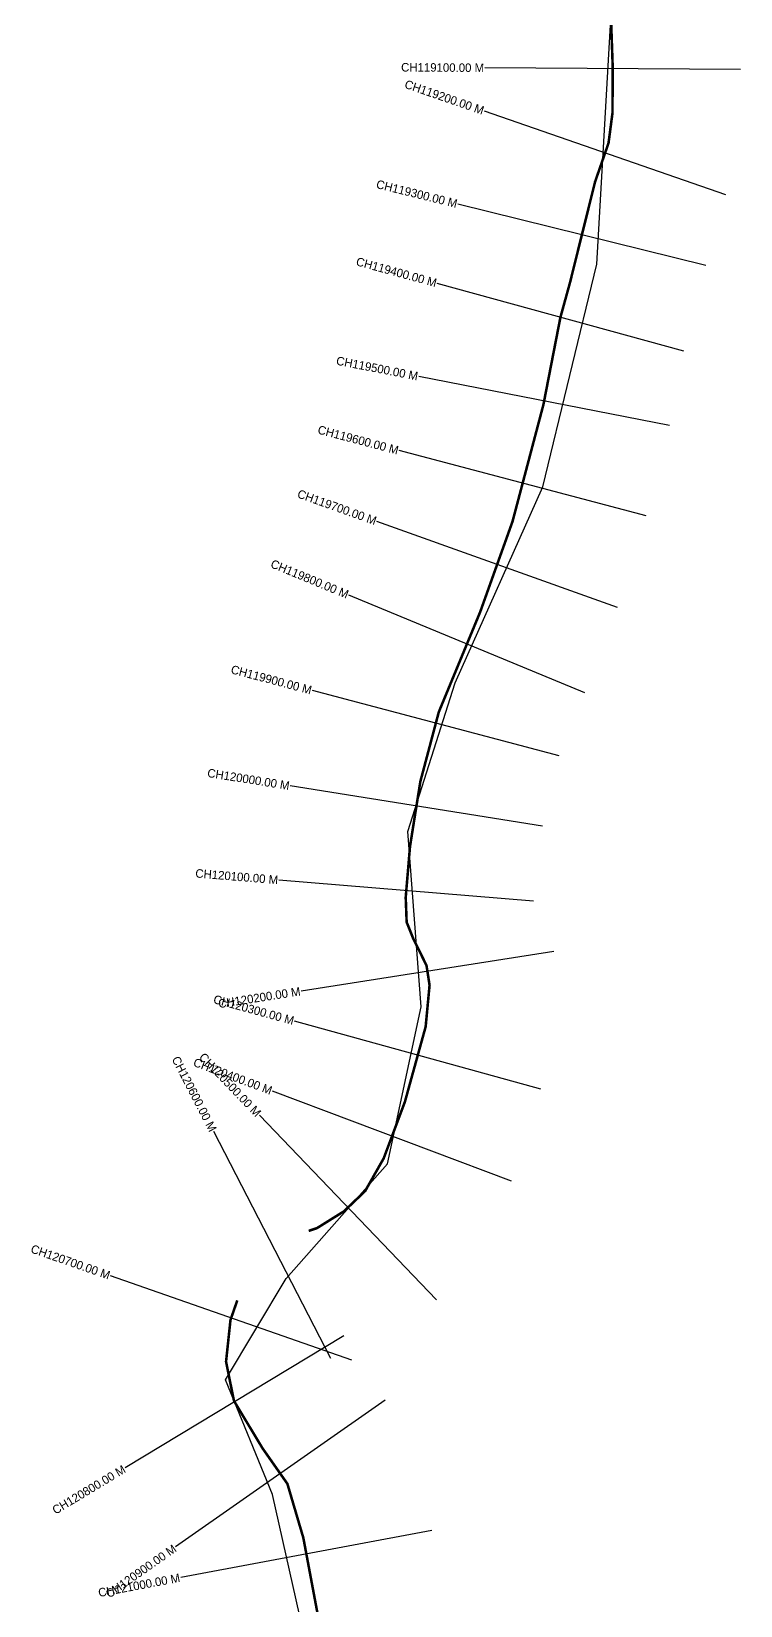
# Model space of a CAD drawing. Header units: metres. Extents: x 265974 to 280437, y 2124392 to 2131942.
# Drawn here: x 266281 to 267114, y 2128259 to 2130107 of the extents above; entities that cross this region are included whole.
import ezdxf
from ezdxf.enums import TextEntityAlignment as Align

# ---------------------------------------------------------------- set-up
doc = ezdxf.new("R2010")
doc.units = ezdxf.units.M
for name, color, linetype in [('ARTIFICIALLY PROTECTED', 4, 'Continuous'), ('CS', 134, 'Continuous'), ('CSMark', 6, 'Continuous'), ('VILLAGE BOUNDRY', 3, 'Continuous')]:
    doc.layers.add(name, color=color, linetype=linetype)

msp = doc.modelspace()

# ---------------------------------------------------------------- linework, layer by layer
at = {"layer": 'ARTIFICIALLY PROTECTED', "flags": 128}
for points in [[(266958.1, 2130227.3, 3, 3, 0), (266963.7, 2130065, 3, 3, 0), (266963.4, 2130011.3, 3, 3, 0), (266958.8, 2129976.2, 3, 3, 0), (266943, 2129930.7, 3, 3, 0), (266913.6, 2129812.5, 3, 3, 0), (266902.3, 2129771.5, 3, 3, 0), (266882.3, 2129668.8, 3, 3, 0), (266846.1, 2129531.9, 3, 3, 0), (266808, 2129425.3, 3, 3, 0), (266759.6, 2129308.3, 3, 3, 0), (266737.9, 2129226.6, 3, 3, 0), (266728.7, 2129168.9, 3, 3, 0), (266725.7, 2129149.8, 3, 3, 0), (266720.7, 2129090.4, 3, 3, 0), (266721.8, 2129061.4, 3, 3, 0), (266729.5, 2129042.2, 3, 3, 0), (266745.1, 2129010.6, 3, 3, 0), (266748.7, 2128987.3, 3, 3, 0), (266744.1, 2128938.6, 3, 3, 0), (266719.7, 2128850.3, 3, 3, 0), (266694.8, 2128784, 3, 3, 0), (266673.1, 2128745.7, 3, 3, 0), (266648.2, 2128721.9, 3, 3, 0), (266616.6, 2128702.2, 3, 3, 0), (266606.8, 2128698.9, 0, 0, 0)], [(266523, 2128617.3, 3, 3, 0), (266515, 2128594.3, 3, 3, 0), (266509.8, 2128545.4, 3, 3, 0), (266519.1, 2128499.3, 3, 3, 0), (266552.8, 2128443.4, 3, 3, 0), (266581.8, 2128402, 3, 3, 0), (266600.5, 2128338.6, 3, 3, 0), (266624.4, 2128211.2, 3, 3, 0), (266646.6, 2128072.2, 3, 3, 0), (266684.9, 2127944.6, 3, 3, 0), (266698.4, 2127910.9, 3, 3, 0), (266701, 2127877.8, 3, 3, 0), (266696.3, 2127858.1, 3, 3, 0), (266663.7, 2127816.1, 3, 3, 0), (266641.8, 2127792.4, 3, 3, 0), (266595, 2127742, 3, 3, 0), (266569.7, 2127709.1, 3, 3, 0), (266560.6, 2127687.4, 3, 3, 0), (266543.6, 2127652.8, 3, 3, 0), (266531.3, 2127622.3, 3, 3, 0), (266530.2, 2127620.1, 0, 0, 0)]]:
    msp.add_lwpolyline(points, format="xyseb", dxfattribs=at)
at = {"layer": 'CS'}
for p, q in [((267113.7, 2130062.5), (266813.7, 2130064.5)), ((267096.5, 2129915.3), (266813, 2130013.6)), ((267073.1, 2129832.2), (266782, 2129904.5)), ((267047, 2129731.7), (266757.7, 2129811.4)), ((267030.4, 2129644.7), (266736, 2129702.2)), ((267003, 2129538.4), (266712.9, 2129615)), ((266969.3, 2129430.8), (266686.8, 2129531.9)), ((266931.1, 2129330.5), (266653.9, 2129445.3)), ((266901, 2129256.5), (266611.1, 2129333.4)), ((266881.4, 2129174), (266585.2, 2129221.3)), ((266870.9, 2129086.1), (266571.9, 2129110.8)), ((266894.4, 2129026.9), (266598, 2128980.5)), ((266879.5, 2128865.5), (266590.3, 2128945.2)), ((266845, 2128757.4), (266564.2, 2128862.9)), ((266756.7, 2128618), (266549, 2128834.6)), ((266632.8, 2128548.9), (266495.3, 2128815.5)), ((266657.4, 2128547.3), (266374.2, 2128646.1)), ((266648.2, 2128575.7), (266391.3, 2128420.7)), ((266696.4, 2128500), (266450.6, 2128327.9)), ((266751.5, 2128347.2), (266456.6, 2128291.9))]:
    msp.add_line(p, q, dxfattribs=at)
at = {"layer": 'VILLAGE BOUNDRY', "color": 3, "true_color": 0x00ff00}
msp.add_polyline3d([(266667.6, 2127929.4, 0), (266564.5, 2128389.3, 0), (266509, 2128524.1, 0), (266580.4, 2128643, 0), (266699.3, 2128777.8, 0), (266739, 2128961.8, 0), (266723.1, 2129168, 0), (266778.6, 2129342.4, 0), (266881.7, 2129572.4, 0), (266945.1, 2129834, 0), (266976.8, 2130389.1, 0)], dxfattribs=at)

# ---------------------------------------------------------------- texts
at = {"layer": 'CSMark'}
for s, rotation, p in [('CH119100.00 M', 359.6114, (266812.7, 2130064.5)), ('CH119200.00 M', 340.8663, (266812.1, 2130014)), ('CH119300.00 M', 346.0369, (266781, 2129904.8)), ('CH119400.00 M', 344.5895, (266756.8, 2129811.7)), ('CH119500.00 M', 348.9602, (266735, 2129702.3)), ('CH119600.00 M', 345.2125, (266712, 2129615.2)), ('CH119700.00 M', 340.3132, (266685.9, 2129532.2)), ('CH119800.00 M', 337.5145, (266653, 2129445.7)), ('CH119900.00 M', 345.1428, (266610.1, 2129333.6)), ('CH120000.00 M', 350.9211, (266584.2, 2129221.5)), ('CH120100.00 M', 355.2703, (266570.9, 2129110.9)), ('CH120300.00 M', 344.5834, (266589.3, 2128945.5)), ('CH120200.00 M', 8.8817, (266597, 2128980.4)), ('CH120600.00 M', 297.2847, (266494.8, 2128816.4)), ('CH120400.00 M', 339.4083, (266563.3, 2128863.3)), ('CH120500.00 M', 313.802, (266548.3, 2128835.3)), ('CH120700.00 M', 340.772, (266373.2, 2128646.4)), ('CH120800.00 M', 31.0916, (266390.5, 2128420.2)), ('CH120900.00 M', 35.0084, (266449.8, 2128327.3)), ('CH121000.00 M', 10.6112, (266455.6, 2128291.8))]:
    msp.add_text(s, height=10, rotation=rotation, dxfattribs=at).set_placement(p, align=Align.MIDDLE_RIGHT)

doc.saveas('drawing.dxf')
